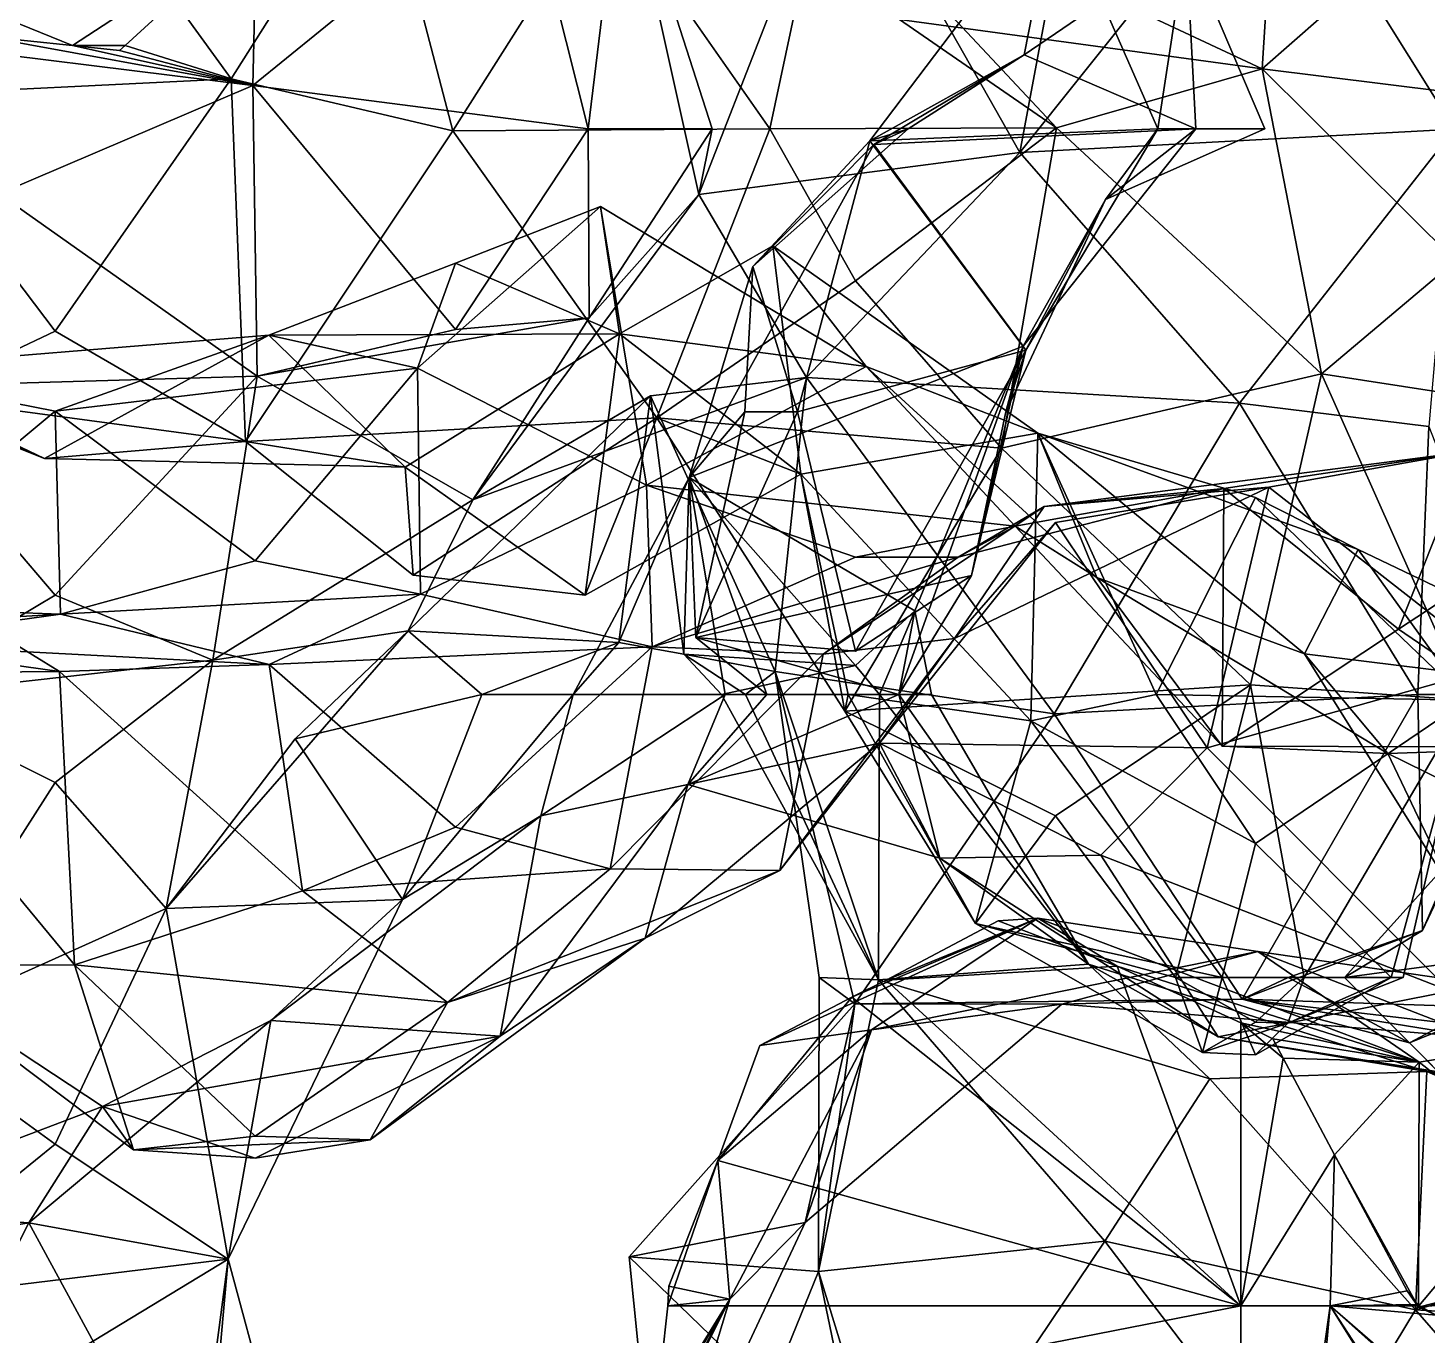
# Model space of a CAD drawing. Extents: x 290034 to 295698, y 4553723 to 4561693.
# Drawn here: x 291493.6 to 291581.7, y 4554109.2 to 4554191.5 of the extents above; entities that cross this region are included whole.
import ezdxf

# ---------------------------------------------------------------- set-up
doc = ezdxf.new("R2010")
doc.units = 0
doc.layers.add('Au_ppm_Pref_-_0_2', color=7, linetype='CONTINUOUS')

msp = doc.modelspace()

# ---------------------------------------------------------------- linework, layer by layer
at = {"layer": 'Au_ppm_Pref_-_0_2'}
for points in [[(291471.137, 4554205.106, 1759.222), (291484.122, 4554187.205, 1759.377), (291495.523, 4554203.34, 1758.917)], [(291544.732, 4554203.702, 1840.225), (291535.875, 4554181.016, 1843.865), (291531.035, 4554202.773, 1846.803)], [(291556.086, 4554183.656, 1839.877), (291535.875, 4554181.016, 1843.865), (291544.732, 4554203.702, 1840.225)], [(291558.33, 4554195.701, 1837.676), (291556.086, 4554183.656, 1839.877), (291544.732, 4554203.702, 1840.225)], [(291571.961, 4554203.535, 1840.538), (291583.466, 4554185.136, 1841.185), (291556.086, 4554183.656, 1839.877)], [(291571.961, 4554203.535, 1840.538), (291556.086, 4554183.656, 1839.877), (291558.33, 4554195.701, 1837.676)], [(291583.466, 4554185.136, 1841.185), (291571.961, 4554203.535, 1840.538), (291581.965, 4554203.336, 1847.265)], [(291506.422, 4554188.298, 1759.8), (291495.523, 4554203.34, 1758.917), (291484.122, 4554187.205, 1759.377)], [(291506.422, 4554188.298, 1759.8), (291515.696, 4554202.975, 1760.32), (291495.523, 4554203.34, 1758.917)], [(291506.422, 4554188.298, 1759.8), (291520.378, 4554185.019, 1761.36), (291515.696, 4554202.975, 1760.32)], [(291515.696, 4554202.975, 1760.32), (291520.378, 4554185.019, 1761.36), (291529.907, 4554200.089, 1764.883)], [(291528.891, 4554185.157, 1851.07), (291524.744, 4554201.674, 1854.685), (291531.035, 4554202.773, 1846.803)], [(291528.891, 4554185.157, 1851.07), (291531.035, 4554202.773, 1846.803), (291536.708, 4554185.157, 1847.13)], [(291531.035, 4554202.773, 1846.803), (291535.875, 4554181.016, 1843.865), (291536.708, 4554185.157, 1847.13)], [(291524.744, 4554201.674, 1854.685), (291507.788, 4554187.878, 1852.137), (291508.018, 4554197.97, 1856.885)], [(291524.744, 4554201.674, 1854.685), (291528.891, 4554185.157, 1851.07), (291507.788, 4554187.878, 1852.137)], [(291540.344, 4554185.157, 1764.773), (291543.687, 4554200.919, 1770.701), (291529.907, 4554200.089, 1764.883)], [(291540.344, 4554185.157, 1764.773), (291558.382, 4554185.208, 1769.609), (291543.687, 4554200.919, 1770.701)], [(291543.687, 4554200.919, 1770.701), (291558.382, 4554185.208, 1769.609), (291548.495, 4554192.031, 1776.846)], [(291540.344, 4554185.157, 1764.773), (291529.907, 4554200.089, 1764.883), (291520.378, 4554185.019, 1761.36)], [(291546.643, 4554184.395, 1812.178), (291558.33, 4554199.846, 1812.537), (291564.764, 4554185.157, 1814.4)], [(291546.643, 4554184.395, 1812.178), (291556.349, 4554189.813, 1818.051), (291558.33, 4554199.846, 1812.537)], [(291566.555, 4554196.788, 1817.433), (291558.33, 4554199.846, 1812.537), (291556.349, 4554189.813, 1818.051)], [(291558.33, 4554195.032, 1778.506), (291571.335, 4554188.937, 1774.407), (291572.035, 4554199.885, 1781.641)], [(291566.555, 4554196.788, 1817.433), (291564.764, 4554185.157, 1814.4), (291558.33, 4554199.846, 1812.537)], [(291571.335, 4554188.937, 1774.407), (291582.544, 4554198.784, 1776.791), (291572.035, 4554199.885, 1781.641)], [(291571.335, 4554188.937, 1774.407), (291594.638, 4554186.029, 1774.313), (291582.544, 4554198.784, 1776.791)], [(291508.018, 4554197.97, 1856.885), (291496.427, 4554190.392, 1855.234), (291483.746, 4554195.556, 1854.9)], [(291508.018, 4554197.97, 1856.885), (291499.749, 4554190.392, 1855.47), (291496.427, 4554190.392, 1855.234)], [(291508.018, 4554197.97, 1856.885), (291507.788, 4554187.878, 1852.137), (291499.749, 4554190.392, 1855.47)], [(291567.171, 4554185.157, 1821.601), (291566.555, 4554196.788, 1817.433), (291556.349, 4554189.813, 1818.051)], [(291571.509, 4554185.157, 1817.433), (291564.764, 4554185.157, 1814.4), (291566.555, 4554196.788, 1817.433)], [(291567.171, 4554185.157, 1821.601), (291571.509, 4554185.157, 1817.433), (291566.555, 4554196.788, 1817.433)], [(291483.746, 4554195.556, 1854.9), (291496.427, 4554190.392, 1855.234), (291490.723, 4554190.979, 1854.894)], [(291548.495, 4554192.031, 1776.846), (291571.335, 4554188.937, 1774.407), (291558.33, 4554195.032, 1778.506)], [(291558.382, 4554185.208, 1769.609), (291571.335, 4554188.937, 1774.407), (291548.495, 4554192.031, 1776.846)], [(291490.723, 4554190.979, 1854.894), (291507.788, 4554187.878, 1852.137), (291484.727, 4554190.744, 1852.146)], [(291507.788, 4554187.878, 1852.137), (291491.775, 4554181.064, 1848.581), (291484.727, 4554190.744, 1852.146)], [(291496.427, 4554190.392, 1855.234), (291507.788, 4554187.878, 1852.137), (291490.723, 4554190.979, 1854.894)], [(291499.749, 4554190.392, 1855.47), (291499.384, 4554190.093, 1855.424), (291496.427, 4554190.392, 1855.234)], [(291499.384, 4554190.093, 1855.424), (291507.788, 4554187.878, 1852.137), (291496.427, 4554190.392, 1855.234)], [(291499.749, 4554190.392, 1855.47), (291507.788, 4554187.878, 1852.137), (291499.384, 4554190.093, 1855.424)], [(291549.05, 4554185.157, 1817.433), (291556.349, 4554189.813, 1818.051), (291546.643, 4554184.395, 1812.178)], [(291567.171, 4554185.157, 1821.601), (291556.349, 4554189.813, 1818.051), (291546.893, 4554184.167, 1822.494)], [(291549.05, 4554185.157, 1817.433), (291546.893, 4554184.167, 1822.494), (291556.349, 4554189.813, 1818.051)], [(291575.077, 4554169.72, 1769.281), (291571.335, 4554188.937, 1774.407), (291558.382, 4554185.208, 1769.609)], [(291575.077, 4554169.72, 1769.281), (291583.529, 4554176.834, 1772.693), (291571.335, 4554188.937, 1774.407)], [(291583.529, 4554176.834, 1772.693), (291594.638, 4554186.029, 1774.313), (291571.335, 4554188.937, 1774.407)], [(291506.422, 4554188.298, 1759.8), (291484.122, 4554187.205, 1759.377), (291495.334, 4554172.414, 1759.732)], [(291508.049, 4554169.581, 1846.485), (291491.775, 4554181.064, 1848.581), (291507.788, 4554187.878, 1852.137)], [(291506.422, 4554188.298, 1759.8), (291495.334, 4554172.414, 1759.732), (291507.314, 4554165.465, 1762.876)], [(291507.314, 4554165.465, 1762.876), (291520.378, 4554185.019, 1761.36), (291506.422, 4554188.298, 1759.8)], [(291528.891, 4554185.157, 1851.07), (291520.533, 4554172.504, 1851.348), (291507.788, 4554187.878, 1852.137)], [(291508.049, 4554169.581, 1846.485), (291507.788, 4554187.878, 1852.137), (291520.533, 4554172.504, 1851.348)], [(291486.56, 4554168.247, 1764.643), (291495.334, 4554172.414, 1759.732), (291484.122, 4554187.205, 1759.377)], [(291507.314, 4554165.465, 1762.876), (291533.218, 4554166.945, 1763.884), (291520.378, 4554185.019, 1761.36)], [(291540.344, 4554185.157, 1764.773), (291520.378, 4554185.019, 1761.36), (291533.218, 4554166.945, 1763.884)], [(291528.891, 4554185.157, 1851.07), (291528.958, 4554173.242, 1847.13), (291520.533, 4554172.504, 1851.348)], [(291528.891, 4554185.157, 1851.07), (291536.708, 4554185.157, 1847.13), (291528.958, 4554173.242, 1847.13)], [(291536.708, 4554185.157, 1847.13), (291535.875, 4554181.016, 1843.865), (291528.958, 4554173.242, 1847.13)], [(291533.218, 4554166.945, 1763.884), (291545.731, 4554175.572, 1767.175), (291540.344, 4554185.157, 1764.773)], [(291539.264, 4554176.485, 1817.433), (291546.893, 4554184.167, 1822.494), (291549.05, 4554185.157, 1817.433)], [(291539.264, 4554176.485, 1817.433), (291549.05, 4554185.157, 1817.433), (291546.643, 4554184.395, 1812.178)], [(291545.731, 4554175.572, 1767.175), (291558.382, 4554185.208, 1769.609), (291540.344, 4554185.157, 1764.773)], [(291545.731, 4554175.572, 1767.175), (291554.928, 4554165.042, 1764.827), (291558.382, 4554185.208, 1769.609)], [(291546.643, 4554184.395, 1812.178), (291564.764, 4554185.157, 1814.4), (291556.454, 4554171.207, 1813.668)], [(291556.29, 4554171.475, 1821.032), (291567.171, 4554185.157, 1821.601), (291546.893, 4554184.167, 1822.494)], [(291554.928, 4554165.042, 1764.827), (291575.077, 4554169.72, 1769.281), (291558.382, 4554185.208, 1769.609)], [(291556.086, 4554183.656, 1839.877), (291583.466, 4554185.136, 1841.185), (291569.917, 4554167.874, 1839.716)], [(291556.29, 4554171.475, 1821.032), (291561.479, 4554180.704, 1817.433), (291567.171, 4554185.157, 1821.601)], [(291556.454, 4554171.207, 1813.668), (291564.764, 4554185.157, 1814.4), (291561.479, 4554180.704, 1817.433)], [(291567.171, 4554185.157, 1821.601), (291561.479, 4554180.704, 1817.433), (291571.509, 4554185.157, 1817.433)], [(291571.509, 4554185.157, 1817.433), (291561.479, 4554180.704, 1817.433), (291564.764, 4554185.157, 1814.4)], [(291569.917, 4554167.874, 1839.716), (291583.466, 4554185.136, 1841.185), (291581.844, 4554166.413, 1834.702)], [(291539.264, 4554176.485, 1817.433), (291535.25, 4554163.203, 1823.753), (291546.893, 4554184.167, 1822.494)], [(291556.29, 4554171.475, 1821.032), (291546.893, 4554184.167, 1822.494), (291535.25, 4554163.203, 1823.753)], [(291539.264, 4554176.485, 1817.433), (291546.643, 4554184.395, 1812.178), (291542.085, 4554167.339, 1815.715)], [(291546.643, 4554184.395, 1812.178), (291556.454, 4554171.207, 1813.668), (291542.085, 4554167.339, 1815.715)], [(291542.653, 4554169.485, 1840.672), (291535.875, 4554181.016, 1843.865), (291556.086, 4554183.656, 1839.877)], [(291569.917, 4554167.874, 1839.716), (291542.653, 4554169.485, 1840.672), (291556.086, 4554183.656, 1839.877)], [(291484.137, 4554168.892, 1845.951), (291491.775, 4554181.064, 1848.581), (291508.049, 4554169.581, 1846.485)], [(291542.653, 4554169.485, 1840.672), (291521.636, 4554161.794, 1842.304), (291535.875, 4554181.016, 1843.865)], [(291521.636, 4554161.794, 1842.304), (291528.958, 4554173.242, 1847.13), (291535.875, 4554181.016, 1843.865)], [(291555.207, 4554167.339, 1817.433), (291561.479, 4554180.704, 1817.433), (291556.29, 4554171.475, 1821.032)], [(291555.207, 4554167.339, 1817.433), (291556.454, 4554171.207, 1813.668), (291561.479, 4554180.704, 1817.433)], [(291518.146, 4554170.089, 1782.621), (291529.668, 4554180.259, 1781.797), (291520.533, 4554176.682, 1778.683)], [(291529.668, 4554180.259, 1781.797), (291518.146, 4554170.089, 1782.621), (291532.581, 4554162.707, 1787.635)], [(291520.533, 4554176.682, 1778.683), (291529.668, 4554180.259, 1781.797), (291530.88, 4554172.233, 1775.379)], [(291529.668, 4554180.259, 1781.797), (291532.581, 4554162.707, 1787.635), (291546.399, 4554170.19, 1781.956)], [(291529.668, 4554180.259, 1781.797), (291546.399, 4554170.19, 1781.956), (291530.88, 4554172.233, 1775.379)], [(291530.88, 4554172.233, 1775.379), (291540.517, 4554177.784, 1775.858), (291542.282, 4554163.413, 1771.046)], [(291546.399, 4554170.19, 1781.956), (291540.517, 4554177.784, 1775.858), (291530.88, 4554172.233, 1775.379)], [(291546.399, 4554170.19, 1781.956), (291557.213, 4554165.975, 1776.32), (291540.517, 4554177.784, 1775.858)], [(291557.213, 4554165.975, 1776.32), (291542.282, 4554163.413, 1771.046), (291540.517, 4554177.784, 1775.858)], [(291508.794, 4554172.149, 1775.81), (291520.533, 4554176.682, 1778.683), (291530.88, 4554172.233, 1775.379)], [(291508.794, 4554172.149, 1775.81), (291518.146, 4554170.089, 1782.621), (291520.533, 4554176.682, 1778.683)], [(291538.768, 4554167.339, 1817.433), (291535.25, 4554163.203, 1823.753), (291539.264, 4554176.485, 1817.433)], [(291539.264, 4554176.485, 1817.433), (291542.085, 4554167.339, 1815.715), (291538.768, 4554167.339, 1817.433)], [(291583.529, 4554176.834, 1772.693), (291575.077, 4554169.72, 1769.281), (291590.571, 4554167.339, 1772.538)], [(291545.731, 4554175.572, 1767.175), (291533.218, 4554166.945, 1763.884), (291554.928, 4554165.042, 1764.827)], [(291472.166, 4554173.338, 1770.961), (291482.084, 4554169.981, 1775.916), (291494.661, 4554164.388, 1770.437)], [(291472.166, 4554173.338, 1770.961), (291494.661, 4554164.388, 1770.437), (291486.56, 4554168.247, 1764.643)], [(291528.958, 4554173.242, 1847.13), (291521.636, 4554161.794, 1842.304), (291508.049, 4554169.581, 1846.485)], [(291528.958, 4554173.242, 1847.13), (291508.049, 4554169.581, 1846.485), (291520.533, 4554172.504, 1851.348)], [(291508.794, 4554172.149, 1775.81), (291494.661, 4554164.388, 1770.437), (291482.084, 4554169.981, 1775.916)], [(291482.084, 4554169.981, 1775.916), (291495.33, 4554167.372, 1781.802), (291508.794, 4554172.149, 1775.81)], [(291486.56, 4554168.247, 1764.643), (291507.314, 4554165.465, 1762.876), (291495.334, 4554172.414, 1759.732)], [(291494.661, 4554164.388, 1770.437), (291508.794, 4554172.149, 1775.81), (291517.382, 4554163.839, 1771.132)], [(291495.33, 4554167.372, 1781.802), (291518.146, 4554170.089, 1782.621), (291508.794, 4554172.149, 1775.81)], [(291517.382, 4554163.839, 1771.132), (291508.794, 4554172.149, 1775.81), (291530.88, 4554172.233, 1775.379)], [(291528.703, 4554155.784, 1769.919), (291517.382, 4554163.839, 1771.132), (291530.88, 4554172.233, 1775.379)], [(291528.703, 4554155.784, 1769.919), (291530.88, 4554172.233, 1775.379), (291542.282, 4554163.413, 1771.046)], [(291556.29, 4554171.475, 1821.032), (291535.25, 4554163.203, 1823.753), (291549.464, 4554154.801, 1823.373)], [(291556.454, 4554171.207, 1813.668), (291545.731, 4554152.259, 1812.407), (291542.085, 4554167.339, 1815.715)], [(291553.033, 4554157.012, 1817.433), (291545.731, 4554152.259, 1812.407), (291556.454, 4554171.207, 1813.668)], [(291556.29, 4554171.475, 1821.032), (291549.464, 4554154.801, 1823.373), (291548.472, 4554149.521, 1822.081)], [(291556.29, 4554171.475, 1821.032), (291548.472, 4554149.521, 1822.081), (291553.033, 4554157.012, 1817.433)], [(291555.207, 4554167.339, 1817.433), (291556.29, 4554171.475, 1821.032), (291553.033, 4554157.012, 1817.433)], [(291553.033, 4554157.012, 1817.433), (291556.454, 4554171.207, 1813.668), (291555.207, 4554167.339, 1817.433)], [(291480.643, 4554155.136, 1782.683), (291495.33, 4554167.372, 1781.802), (291482.084, 4554169.981, 1775.916)], [(291495.33, 4554167.372, 1781.802), (291507.933, 4554157.936, 1784.602), (291518.146, 4554170.089, 1782.621)], [(291518.341, 4554155.852, 1788.814), (291518.146, 4554170.089, 1782.621), (291507.933, 4554157.936, 1784.602)], [(291518.146, 4554170.089, 1782.621), (291518.341, 4554155.852, 1788.814), (291532.581, 4554162.707, 1787.635)], [(291532.581, 4554162.707, 1787.635), (291555.781, 4554160.131, 1788.938), (291546.399, 4554170.19, 1781.956)], [(291560.939, 4554156.905, 1783.029), (291546.399, 4554170.19, 1781.956), (291555.781, 4554160.131, 1788.938)], [(291560.939, 4554156.905, 1783.029), (291557.213, 4554165.975, 1776.32), (291546.399, 4554170.19, 1781.956)], [(291484.137, 4554168.892, 1845.951), (291508.049, 4554169.581, 1846.485), (291495.334, 4554155.79, 1845.04)], [(291505.266, 4554151.69, 1839.906), (291495.334, 4554155.79, 1845.04), (291508.049, 4554169.581, 1846.485)], [(291508.049, 4554169.581, 1846.485), (291521.636, 4554161.794, 1842.304), (291505.266, 4554151.69, 1839.906)], [(291521.636, 4554161.794, 1842.304), (291542.653, 4554169.485, 1840.672), (291532.828, 4554168.333, 1835.362)], [(291542.653, 4554169.485, 1840.672), (291540.666, 4554150.975, 1836.036), (291532.828, 4554168.333, 1835.362)], [(291558.247, 4554148.317, 1841.463), (291540.666, 4554150.975, 1836.036), (291542.653, 4554169.485, 1840.672)], [(291569.917, 4554167.874, 1839.716), (291558.247, 4554148.317, 1841.463), (291542.653, 4554169.485, 1840.672)], [(291575.077, 4554169.72, 1769.281), (291554.928, 4554165.042, 1764.827), (291570.613, 4554150.137, 1763.887)], [(291584.237, 4554149.169, 1770.073), (291575.077, 4554169.72, 1769.281), (291570.613, 4554150.137, 1763.887)], [(291584.237, 4554149.169, 1770.073), (291590.571, 4554167.339, 1772.538), (291575.077, 4554169.72, 1769.281)], [(291484.137, 4554168.892, 1845.951), (291495.334, 4554155.79, 1845.04), (291484.53, 4554149.359, 1842.132)], [(291486.56, 4554168.247, 1764.643), (291494.661, 4554164.388, 1770.437), (291507.314, 4554165.465, 1762.876)], [(291521.636, 4554161.794, 1842.304), (291532.828, 4554168.333, 1835.362), (291517.557, 4554153.527, 1835.447)], [(291532.828, 4554168.333, 1835.362), (291530.819, 4554152.792, 1829.312), (291517.557, 4554153.527, 1835.447)], [(291532.828, 4554168.333, 1835.362), (291534.924, 4554152.056, 1829.312), (291530.819, 4554152.792, 1829.312)], [(291540.666, 4554150.975, 1836.036), (291534.924, 4554152.056, 1829.312), (291532.828, 4554168.333, 1835.362)], [(291495.664, 4554154.582, 1788.151), (291495.33, 4554167.372, 1781.802), (291480.643, 4554155.136, 1782.683)], [(291495.664, 4554154.582, 1788.151), (291507.933, 4554157.936, 1784.602), (291495.33, 4554167.372, 1781.802)], [(291535.676, 4554153.12, 1817.433), (291535.25, 4554163.203, 1823.753), (291538.768, 4554167.339, 1817.433)], [(291538.768, 4554167.339, 1817.433), (291542.085, 4554167.339, 1815.715), (291535.676, 4554153.12, 1817.433)], [(291535.676, 4554153.12, 1817.433), (291542.085, 4554167.339, 1815.715), (291545.731, 4554152.259, 1812.407)], [(291569.917, 4554167.874, 1839.716), (291581.144, 4554149.521, 1840.067), (291558.247, 4554148.317, 1841.463)], [(291581.844, 4554166.413, 1834.702), (291581.144, 4554149.521, 1840.067), (291569.917, 4554167.874, 1839.716)], [(291507.314, 4554165.465, 1762.876), (291517.88, 4554157.036, 1765.234), (291533.218, 4554166.945, 1763.884)], [(291517.88, 4554157.036, 1765.234), (291528.703, 4554155.784, 1769.919), (291533.218, 4554166.945, 1763.884)], [(291533.218, 4554166.945, 1763.884), (291528.703, 4554155.784, 1769.919), (291542.282, 4554163.413, 1771.046)], [(291533.218, 4554166.945, 1763.884), (291542.282, 4554163.413, 1771.046), (291545.064, 4554148.472, 1764.069)], [(291554.928, 4554165.042, 1764.827), (291533.218, 4554166.945, 1763.884), (291545.064, 4554148.472, 1764.069)], [(291557.213, 4554165.975, 1776.32), (291556.769, 4554147.877, 1771.203), (291542.282, 4554163.413, 1771.046)], [(291564.666, 4554149.521, 1772.906), (291556.769, 4554147.877, 1771.203), (291557.213, 4554165.975, 1776.32)], [(291560.939, 4554156.905, 1783.029), (291574.008, 4554152.086, 1778.164), (291557.213, 4554165.975, 1776.32)], [(291574.008, 4554152.086, 1778.164), (291577.394, 4554158.664, 1775.858), (291557.213, 4554165.975, 1776.32)], [(291557.213, 4554165.975, 1776.32), (291570.929, 4554161.938, 1771.719), (291564.666, 4554149.521, 1772.906)], [(291577.394, 4554158.664, 1775.858), (291570.929, 4554161.938, 1771.719), (291557.213, 4554165.975, 1776.32)], [(291581.844, 4554166.413, 1834.702), (291588.459, 4554149.521, 1835.251), (291581.144, 4554149.521, 1840.067)], [(291494.661, 4554164.388, 1770.437), (291517.382, 4554163.839, 1771.132), (291507.314, 4554165.465, 1762.876)], [(291517.88, 4554157.036, 1765.234), (291507.314, 4554165.465, 1762.876), (291517.382, 4554163.839, 1771.132)], [(291545.064, 4554148.472, 1764.069), (291570.613, 4554150.137, 1763.887), (291554.928, 4554165.042, 1764.827)], [(291571.769, 4554162.59, 1805.192), (291584.375, 4554164.825, 1799.533), (291557.613, 4554161.359, 1799.518)], [(291584.375, 4554164.825, 1799.533), (291568.928, 4554162.496, 1794.347), (291557.613, 4554161.359, 1799.518)], [(291579.927, 4554153.634, 1792.291), (291568.928, 4554162.496, 1794.347), (291584.375, 4554164.825, 1799.533)], [(291571.769, 4554162.59, 1805.192), (291586.193, 4554151.301, 1806.233), (291584.375, 4554164.825, 1799.533)], [(291579.927, 4554153.634, 1792.291), (291584.375, 4554164.825, 1799.533), (291596.148, 4554164.266, 1794.39)], [(291517.88, 4554157.036, 1765.234), (291517.382, 4554163.839, 1771.132), (291528.703, 4554155.784, 1769.919)], [(291596.148, 4554164.266, 1794.39), (291590.806, 4554146.204, 1789.139), (291579.927, 4554153.634, 1792.291)], [(291530.819, 4554152.792, 1829.312), (291535.25, 4554163.203, 1823.753), (291527.944, 4554149.521, 1826.867)], [(291527.944, 4554149.521, 1826.867), (291535.25, 4554163.203, 1823.753), (291537.524, 4554149.521, 1823.373)], [(291534.924, 4554152.056, 1829.312), (291535.25, 4554163.203, 1823.753), (291530.819, 4554152.792, 1829.312)], [(291534.924, 4554152.056, 1829.312), (291545.731, 4554151.351, 1823.983), (291535.25, 4554163.203, 1823.753)], [(291535.676, 4554153.12, 1817.433), (291540.143, 4554149.521, 1820.739), (291535.25, 4554163.203, 1823.753)], [(291545.731, 4554151.351, 1823.983), (291549.464, 4554154.801, 1823.373), (291535.25, 4554163.203, 1823.753)], [(291535.25, 4554163.203, 1823.753), (291540.143, 4554149.521, 1820.739), (291537.524, 4554149.521, 1823.373)], [(291556.769, 4554147.877, 1771.203), (291545.272, 4554149.521, 1769.919), (291542.282, 4554163.413, 1771.046)], [(291545.272, 4554149.521, 1769.919), (291545.064, 4554148.472, 1764.069), (291542.282, 4554163.413, 1771.046)], [(291532.921, 4554152.536, 1794.281), (291532.581, 4554162.707, 1787.635), (291518.341, 4554155.852, 1788.814)], [(291532.921, 4554152.536, 1794.281), (291545.731, 4554158.181, 1790.623), (291532.581, 4554162.707, 1787.635)], [(291545.731, 4554158.181, 1790.623), (291555.781, 4554160.131, 1788.938), (291532.581, 4554162.707, 1787.635)], [(291551.971, 4554153.06, 1805.555), (291558.33, 4554160.362, 1809.168), (291571.769, 4554162.59, 1805.192)], [(291571.769, 4554162.59, 1805.192), (291557.613, 4554161.359, 1799.518), (291551.971, 4554153.06, 1805.555)], [(291557.613, 4554161.359, 1799.518), (291568.928, 4554162.496, 1794.347), (291552.207, 4554158.181, 1793.676)], [(291552.207, 4554158.181, 1793.676), (291568.928, 4554162.496, 1794.347), (291555.781, 4554160.131, 1788.938)], [(291568.928, 4554162.496, 1794.347), (291568.828, 4554146.269, 1787.479), (291555.781, 4554160.131, 1788.938)], [(291571.769, 4554162.59, 1805.192), (291558.33, 4554160.362, 1809.168), (291567.888, 4554146.174, 1808.945)], [(291567.888, 4554146.174, 1808.945), (291586.193, 4554151.301, 1806.233), (291571.769, 4554162.59, 1805.192)], [(291579.927, 4554153.634, 1792.291), (291568.828, 4554146.269, 1787.479), (291568.928, 4554162.496, 1794.347)], [(291478.587, 4554161.474, 1799.615), (291481.365, 4554150.854, 1805.584), (291495.601, 4554150.979, 1799.632)], [(291478.587, 4554161.474, 1799.615), (291495.601, 4554150.979, 1799.632), (291482.71, 4554152.772, 1794.175)], [(291505.266, 4554151.69, 1839.906), (291521.636, 4554161.794, 1842.304), (291517.557, 4554153.527, 1835.447)], [(291551.971, 4554153.06, 1805.555), (291557.613, 4554161.359, 1799.518), (291543.694, 4554152.071, 1799.643)], [(291543.694, 4554152.071, 1799.643), (291557.613, 4554161.359, 1799.518), (291552.207, 4554158.181, 1793.676)], [(291570.929, 4554161.938, 1771.719), (291584.237, 4554149.169, 1770.073), (291564.666, 4554149.521, 1772.906)], [(291577.394, 4554158.664, 1775.858), (291584.237, 4554149.169, 1770.073), (291570.929, 4554161.938, 1771.719)], [(291551.971, 4554153.06, 1805.555), (291547.24, 4554146.469, 1811.306), (291558.33, 4554160.362, 1809.168)], [(291567.888, 4554146.174, 1808.945), (291558.33, 4554160.362, 1809.168), (291547.24, 4554146.469, 1811.306)], [(291545.731, 4554158.181, 1790.623), (291552.207, 4554158.181, 1793.676), (291555.781, 4554160.131, 1788.938)], [(291560.939, 4554156.905, 1783.029), (291555.781, 4554160.131, 1788.938), (291568.828, 4554146.269, 1787.479)], [(291574.008, 4554152.086, 1778.164), (291597.098, 4554149.223, 1775.975), (291577.394, 4554158.664, 1775.858)], [(291597.098, 4554149.223, 1775.975), (291584.237, 4554149.169, 1770.073), (291577.394, 4554158.664, 1775.858)], [(291495.664, 4554154.582, 1788.151), (291518.341, 4554155.852, 1788.814), (291507.933, 4554157.936, 1784.602)], [(291543.694, 4554152.071, 1799.643), (291552.207, 4554158.181, 1793.676), (291532.921, 4554152.536, 1794.281)], [(291532.921, 4554152.536, 1794.281), (291552.207, 4554158.181, 1793.676), (291545.731, 4554158.181, 1790.623)], [(291535.676, 4554153.12, 1817.433), (291553.033, 4554157.012, 1817.433), (291548.472, 4554149.521, 1822.081)], [(291535.676, 4554153.12, 1817.433), (291545.731, 4554152.259, 1812.407), (291553.033, 4554157.012, 1817.433)], [(291560.939, 4554156.905, 1783.029), (291568.828, 4554146.269, 1787.479), (291579.262, 4554145.816, 1782.503)], [(291560.939, 4554156.905, 1783.029), (291579.262, 4554145.816, 1782.503), (291574.008, 4554152.086, 1778.164)], [(291495.664, 4554154.582, 1788.151), (291508.803, 4554151.409, 1793.942), (291518.341, 4554155.852, 1788.814)], [(291532.921, 4554152.536, 1794.281), (291518.341, 4554155.852, 1788.814), (291508.803, 4554151.409, 1793.942)], [(291469.937, 4554153.083, 1787.639), (291495.664, 4554154.582, 1788.151), (291480.643, 4554155.136, 1782.683)], [(291505.266, 4554151.69, 1839.906), (291484.53, 4554149.359, 1842.132), (291495.334, 4554155.79, 1845.04)], [(291482.71, 4554152.772, 1794.175), (291495.664, 4554154.582, 1788.151), (291469.937, 4554153.083, 1787.639)], [(291482.71, 4554152.772, 1794.175), (291508.803, 4554151.409, 1793.942), (291495.664, 4554154.582, 1788.151)], [(291547.243, 4554149.521, 1824.086), (291549.464, 4554154.801, 1823.373), (291545.731, 4554151.351, 1823.983)], [(291547.243, 4554149.521, 1824.086), (291550.51, 4554149.521, 1823.373), (291549.464, 4554154.801, 1823.373)], [(291550.51, 4554149.521, 1823.373), (291548.472, 4554149.521, 1822.081), (291549.464, 4554154.801, 1823.373)], [(291517.557, 4554153.527, 1835.447), (291502.324, 4554136.05, 1834.056), (291505.266, 4554151.69, 1839.906)], [(291517.557, 4554153.527, 1835.447), (291510.443, 4554146.733, 1831.424), (291502.324, 4554136.05, 1834.056)], [(291517.557, 4554153.527, 1835.447), (291522.203, 4554149.521, 1829.312), (291510.443, 4554146.733, 1831.424)], [(291517.557, 4554153.527, 1835.447), (291530.819, 4554152.792, 1829.312), (291522.203, 4554149.521, 1829.312)], [(291579.927, 4554153.634, 1792.291), (291590.806, 4554146.204, 1789.139), (291568.828, 4554146.269, 1787.479)], [(291495.601, 4554150.979, 1799.632), (291508.803, 4554151.409, 1793.942), (291482.71, 4554152.772, 1794.175)], [(291532.921, 4554152.536, 1794.281), (291508.803, 4554151.409, 1793.942), (291520.533, 4554141.17, 1796.832)], [(291530.273, 4554138.547, 1800.549), (291532.921, 4554152.536, 1794.281), (291520.533, 4554141.17, 1796.832)], [(291530.819, 4554152.792, 1829.312), (291527.944, 4554149.521, 1826.867), (291522.203, 4554149.521, 1829.312)], [(291543.694, 4554152.071, 1799.643), (291532.921, 4554152.536, 1794.281), (291530.273, 4554138.547, 1800.549)], [(291535.676, 4554153.12, 1817.433), (291548.472, 4554149.521, 1822.081), (291540.143, 4554149.521, 1820.739)], [(291551.971, 4554153.06, 1805.555), (291540.964, 4554138.445, 1805.555), (291547.24, 4554146.469, 1811.306)], [(291551.971, 4554153.06, 1805.555), (291543.694, 4554152.071, 1799.643), (291540.964, 4554138.445, 1805.555)], [(291495.334, 4554143.992, 1837.094), (291484.53, 4554149.359, 1842.132), (291505.266, 4554151.69, 1839.906)], [(291505.266, 4554151.69, 1839.906), (291502.324, 4554136.05, 1834.056), (291495.334, 4554143.992, 1837.094)], [(291540.964, 4554138.445, 1805.555), (291543.694, 4554152.071, 1799.643), (291530.273, 4554138.547, 1800.549)], [(291540.666, 4554150.975, 1836.036), (291538.805, 4554149.521, 1831.986), (291534.924, 4554152.056, 1829.312)], [(291538.805, 4554149.521, 1831.986), (291537.291, 4554149.521, 1829.312), (291534.924, 4554152.056, 1829.312)], [(291537.291, 4554149.521, 1829.312), (291545.731, 4554151.351, 1823.983), (291534.924, 4554152.056, 1829.312)], [(291583.529, 4554136.874, 1777.582), (291574.008, 4554152.086, 1778.164), (291579.262, 4554145.816, 1782.503)], [(291583.529, 4554136.874, 1777.582), (291597.098, 4554149.223, 1775.975), (291574.008, 4554152.086, 1778.164)], [(291481.365, 4554150.854, 1805.584), (291496.549, 4554132.507, 1806.053), (291495.601, 4554150.979, 1799.632)], [(291484.842, 4554132.458, 1812.538), (291496.549, 4554132.507, 1806.053), (291481.365, 4554150.854, 1805.584)], [(291495.601, 4554150.979, 1799.632), (291510.91, 4554137.168, 1800.034), (291508.803, 4554151.409, 1793.942)], [(291495.601, 4554150.979, 1799.632), (291496.549, 4554132.507, 1806.053), (291510.91, 4554137.168, 1800.034)], [(291510.91, 4554137.168, 1800.034), (291520.533, 4554141.17, 1796.832), (291508.803, 4554151.409, 1793.942)], [(291537.291, 4554149.521, 1829.312), (291547.243, 4554149.521, 1824.086), (291545.731, 4554151.351, 1823.983)], [(291540.666, 4554150.975, 1836.036), (291547.191, 4554131.552, 1830.003), (291538.805, 4554149.521, 1831.986)], [(291545.689, 4554130.036, 1840.971), (291540.666, 4554150.975, 1836.036), (291558.247, 4554148.317, 1841.463)], [(291545.689, 4554130.036, 1840.971), (291543.441, 4554131.703, 1835.251), (291540.666, 4554150.975, 1836.036)], [(291540.666, 4554150.975, 1836.036), (291543.441, 4554131.703, 1835.251), (291547.191, 4554131.552, 1830.003)], [(291586.193, 4554151.301, 1806.233), (291567.888, 4554146.174, 1808.945), (291583.181, 4554130.851, 1810.96)], [(291558.33, 4554141.875, 1767.37), (291570.613, 4554150.137, 1763.887), (291545.064, 4554148.472, 1764.069)], [(291565.877, 4554131.703, 1767.537), (291570.613, 4554150.137, 1763.887), (291558.33, 4554141.875, 1767.37)], [(291573.986, 4554131.703, 1768.478), (291570.613, 4554150.137, 1763.887), (291565.877, 4554131.703, 1767.537)], [(291570.613, 4554150.137, 1763.887), (291573.986, 4554131.703, 1768.478), (291584.237, 4554149.169, 1770.073)], [(291484.53, 4554149.359, 1842.132), (291495.334, 4554143.992, 1837.094), (291485.372, 4554128.433, 1835.738)], [(291510.443, 4554146.733, 1831.424), (291522.203, 4554149.521, 1829.312), (291517.196, 4554136.621, 1828.514)], [(291522.203, 4554149.521, 1829.312), (291527.944, 4554149.521, 1826.867), (291517.196, 4554136.621, 1828.514)], [(291527.944, 4554149.521, 1826.867), (291525.926, 4554141.894, 1823.373), (291517.196, 4554136.621, 1828.514)], [(291527.944, 4554149.521, 1826.867), (291537.524, 4554149.521, 1823.373), (291525.926, 4554141.894, 1823.373)], [(291537.524, 4554149.521, 1823.373), (291535.172, 4554143.856, 1818.36), (291525.926, 4554141.894, 1823.373)], [(291537.524, 4554149.521, 1823.373), (291540.143, 4554149.521, 1820.739), (291535.172, 4554143.856, 1818.36)], [(291548.472, 4554149.521, 1822.081), (291551.041, 4554139.212, 1817.433), (291535.172, 4554143.856, 1818.36)], [(291548.472, 4554149.521, 1822.081), (291535.172, 4554143.856, 1818.36), (291540.143, 4554149.521, 1820.739)], [(291537.291, 4554149.521, 1829.312), (291538.805, 4554149.521, 1831.986), (291547.191, 4554131.552, 1830.003)], [(291547.191, 4554131.552, 1830.003), (291547.243, 4554149.521, 1824.086), (291537.291, 4554149.521, 1829.312)], [(291545.272, 4554149.521, 1769.919), (291553.3, 4554135.107, 1769.919), (291545.064, 4554148.472, 1764.069)], [(291556.769, 4554147.877, 1771.203), (291553.3, 4554135.107, 1769.919), (291545.272, 4554149.521, 1769.919)], [(291547.191, 4554131.552, 1830.003), (291560.404, 4554132.547, 1823.337), (291547.243, 4554149.521, 1824.086)], [(291550.51, 4554149.521, 1823.373), (291547.243, 4554149.521, 1824.086), (291560.404, 4554132.547, 1823.337)], [(291560.404, 4554132.547, 1823.337), (291551.041, 4554139.212, 1817.433), (291548.472, 4554149.521, 1822.081)], [(291560.404, 4554132.547, 1823.337), (291548.472, 4554149.521, 1822.081), (291550.51, 4554149.521, 1823.373)], [(291570.929, 4554140.148, 1772.734), (291556.769, 4554147.877, 1771.203), (291564.666, 4554149.521, 1772.906)], [(291570.091, 4554130.332, 1840.898), (291558.247, 4554148.317, 1841.463), (291581.144, 4554149.521, 1840.067)], [(291584.237, 4554149.169, 1770.073), (291570.929, 4554140.148, 1772.734), (291564.666, 4554149.521, 1772.906)], [(291581.438, 4554134.659, 1835.251), (291570.091, 4554130.332, 1840.898), (291581.144, 4554149.521, 1840.067)], [(291579.473, 4554131.703, 1773.946), (291570.929, 4554140.148, 1772.734), (291584.237, 4554149.169, 1770.073)], [(291573.986, 4554131.703, 1768.478), (291580.22, 4554131.703, 1769.919), (291584.237, 4554149.169, 1770.073)], [(291579.473, 4554131.703, 1773.946), (291584.237, 4554149.169, 1770.073), (291580.22, 4554131.703, 1769.919)], [(291581.438, 4554134.659, 1835.251), (291581.144, 4554149.521, 1840.067), (291588.459, 4554149.521, 1835.251)], [(291583.529, 4554139.443, 1832.672), (291581.438, 4554134.659, 1835.251), (291588.459, 4554149.521, 1835.251)], [(291553.3, 4554135.107, 1769.919), (291558.33, 4554141.875, 1767.37), (291545.064, 4554148.472, 1764.069)], [(291545.689, 4554130.036, 1840.971), (291558.247, 4554148.317, 1841.463), (291570.091, 4554130.332, 1840.898)], [(291556.769, 4554147.877, 1771.203), (291568.816, 4554131.703, 1770.915), (291553.3, 4554135.107, 1769.919)], [(291570.929, 4554140.148, 1772.734), (291568.816, 4554131.703, 1770.915), (291556.769, 4554147.877, 1771.203)], [(291502.324, 4554136.05, 1834.056), (291510.443, 4554146.733, 1831.424), (291517.196, 4554136.621, 1828.514)], [(291532.488, 4554134.171, 1811.649), (291535.172, 4554143.856, 1818.36), (291547.24, 4554146.469, 1811.306)], [(291532.488, 4554134.171, 1811.649), (291547.24, 4554146.469, 1811.306), (291540.964, 4554138.445, 1805.555)], [(291535.172, 4554143.856, 1818.36), (291551.041, 4554139.212, 1817.433), (291547.24, 4554146.469, 1811.306)], [(291567.888, 4554146.174, 1808.945), (291547.24, 4554146.469, 1811.306), (291561.182, 4554139.409, 1812.718)], [(291561.182, 4554139.409, 1812.718), (291547.24, 4554146.469, 1811.306), (291551.041, 4554139.212, 1817.433)], [(291561.182, 4554139.409, 1812.718), (291583.181, 4554130.851, 1810.96), (291567.888, 4554146.174, 1808.945)], [(291590.806, 4554146.204, 1789.139), (291579.262, 4554145.816, 1782.503), (291568.828, 4554146.269, 1787.479)], [(291579.262, 4554145.816, 1782.503), (291590.806, 4554146.204, 1789.139), (291593.573, 4554138.784, 1782.953)], [(291583.529, 4554136.874, 1777.582), (291579.262, 4554145.816, 1782.503), (291593.573, 4554138.784, 1782.953)], [(291495.334, 4554143.992, 1837.094), (291502.324, 4554136.05, 1834.056), (291485.372, 4554128.433, 1835.738)], [(291535.172, 4554143.856, 1818.36), (291523.345, 4554128.008, 1817.97), (291525.926, 4554141.894, 1823.373)], [(291523.345, 4554128.008, 1817.97), (291535.172, 4554143.856, 1818.36), (291532.488, 4554134.171, 1811.649)], [(291525.926, 4554141.894, 1823.373), (291508.917, 4554128.989, 1824.018), (291517.196, 4554136.621, 1828.514)], [(291525.926, 4554141.894, 1823.373), (291523.345, 4554128.008, 1817.97), (291508.917, 4554128.989, 1824.018)], [(291553.3, 4554135.107, 1769.919), (291565.877, 4554131.703, 1767.537), (291558.33, 4554141.875, 1767.37)], [(291510.91, 4554137.168, 1800.034), (291530.273, 4554138.547, 1800.549), (291520.533, 4554141.17, 1796.832)], [(291579.473, 4554131.703, 1773.946), (291568.816, 4554131.703, 1770.915), (291570.929, 4554140.148, 1772.734)], [(291551.041, 4554139.212, 1817.433), (291568.574, 4554127.964, 1816.988), (291561.182, 4554139.409, 1812.718)], [(291560.404, 4554132.547, 1823.337), (291568.574, 4554127.964, 1816.988), (291551.041, 4554139.212, 1817.433)], [(291568.574, 4554127.964, 1816.988), (291583.181, 4554130.851, 1810.96), (291561.182, 4554139.409, 1812.718)], [(291581.438, 4554134.659, 1835.251), (291583.529, 4554139.443, 1832.672), (291576.532, 4554131.703, 1831.953)], [(291583.529, 4554139.443, 1832.672), (291593.427, 4554133.97, 1831.341), (291576.532, 4554131.703, 1831.953)], [(291510.91, 4554137.168, 1800.034), (291520.047, 4554130.124, 1805.138), (291530.273, 4554138.547, 1800.549)], [(291540.964, 4554138.445, 1805.555), (291530.273, 4554138.547, 1800.549), (291520.047, 4554130.124, 1805.138)], [(291532.488, 4554134.171, 1811.649), (291540.964, 4554138.445, 1805.555), (291520.047, 4554130.124, 1805.138)], [(291496.549, 4554132.507, 1806.053), (291520.047, 4554130.124, 1805.138), (291510.91, 4554137.168, 1800.034)], [(291502.324, 4554136.05, 1834.056), (291517.196, 4554136.621, 1828.514), (291506.233, 4554113.961, 1829.312)], [(291517.196, 4554136.621, 1828.514), (291508.917, 4554128.989, 1824.018), (291506.233, 4554113.961, 1829.312)], [(291502.324, 4554136.05, 1834.056), (291495.334, 4554121.202, 1832.812), (291485.372, 4554128.433, 1835.738)], [(291502.324, 4554136.05, 1834.056), (291506.233, 4554113.961, 1829.312), (291495.334, 4554121.202, 1832.812)], [(291557.225, 4554135.447, 1858.728), (291545.503, 4554130.466, 1858.519), (291539.698, 4554127.427, 1857.339)], [(291557.225, 4554135.447, 1858.728), (291539.698, 4554127.427, 1857.339), (291546.74, 4554128.413, 1853.69)], [(291557.225, 4554135.447, 1858.728), (291547.654, 4554131.539, 1858.858), (291545.503, 4554130.466, 1858.519)], [(291546.74, 4554128.413, 1853.69), (291571.074, 4554133.34, 1852.899), (291557.225, 4554135.447, 1858.728)], [(291554.727, 4554135.262, 1859.971), (291547.654, 4554131.539, 1858.858), (291557.225, 4554135.447, 1858.728)], [(291554.727, 4554135.262, 1859.971), (291562.216, 4554132.419, 1861.201), (291547.654, 4554131.539, 1858.858)], [(291567.592, 4554126.984, 1769.919), (291553.3, 4554135.107, 1769.919), (291568.816, 4554131.703, 1770.915)], [(291553.3, 4554135.107, 1769.919), (291567.592, 4554126.984, 1769.919), (291565.877, 4554131.703, 1767.537)], [(291562.216, 4554132.419, 1861.201), (291554.727, 4554135.262, 1859.971), (291557.225, 4554135.447, 1858.728)], [(291581.222, 4554126.371, 1858.319), (291562.216, 4554132.419, 1861.201), (291557.225, 4554135.447, 1858.728)], [(291571.074, 4554133.34, 1852.899), (291581.222, 4554126.371, 1858.319), (291557.225, 4554135.447, 1858.728)], [(291532.488, 4554134.171, 1811.649), (291515.167, 4554121.474, 1811.494), (291523.345, 4554128.008, 1817.97)], [(291532.488, 4554134.171, 1811.649), (291520.047, 4554130.124, 1805.138), (291515.167, 4554121.474, 1811.494)], [(291581.438, 4554134.659, 1835.251), (291572.972, 4554131.703, 1835.251), (291570.091, 4554130.332, 1840.898)], [(291581.438, 4554134.659, 1835.251), (291576.532, 4554131.703, 1831.953), (291572.972, 4554131.703, 1835.251)], [(291593.427, 4554133.97, 1831.341), (291583.529, 4554124.675, 1832.909), (291576.532, 4554131.703, 1831.953)], [(291571.074, 4554133.34, 1852.899), (291546.74, 4554128.413, 1853.69), (291558.734, 4554130.021, 1847.429)], [(291558.734, 4554130.021, 1847.429), (291585.092, 4554127.906, 1847.113), (291571.074, 4554133.34, 1852.899)], [(291585.092, 4554127.906, 1847.113), (291599.022, 4554129.264, 1852.731), (291571.074, 4554133.34, 1852.899)], [(291599.022, 4554129.264, 1852.731), (291581.222, 4554126.371, 1858.319), (291571.074, 4554133.34, 1852.899)], [(291484.842, 4554132.458, 1812.538), (291481.233, 4554117.093, 1817.363), (291498.304, 4554123.581, 1816.126)], [(291484.842, 4554132.458, 1812.538), (291500.255, 4554120.844, 1811.494), (291496.549, 4554132.507, 1806.053)], [(291484.842, 4554132.458, 1812.538), (291498.304, 4554123.581, 1816.126), (291500.255, 4554120.844, 1811.494)], [(291507.933, 4554121.712, 1808.163), (291520.047, 4554130.124, 1805.138), (291496.549, 4554132.507, 1806.053)], [(291500.255, 4554120.844, 1811.494), (291507.933, 4554121.712, 1808.163), (291496.549, 4554132.507, 1806.053)], [(291547.191, 4554131.552, 1830.003), (291568.055, 4554125.322, 1828.54), (291560.404, 4554132.547, 1823.337)], [(291562.216, 4554132.419, 1861.201), (291570, 4554111.022, 1862.62), (291547.654, 4554131.539, 1858.858)], [(291560.404, 4554132.547, 1823.337), (291568.055, 4554125.322, 1828.54), (291581.714, 4554125.788, 1822.257)], [(291560.404, 4554132.547, 1823.337), (291581.714, 4554125.788, 1822.257), (291568.574, 4554127.964, 1816.988)], [(291562.216, 4554132.419, 1861.201), (291570, 4554128.844, 1862.484), (291570, 4554111.022, 1862.62)], [(291581.222, 4554126.371, 1858.319), (291570, 4554128.844, 1862.484), (291562.216, 4554132.419, 1861.201)], [(291545.689, 4554130.036, 1840.971), (291543.403, 4554113.175, 1834.45), (291543.441, 4554131.703, 1835.251)], [(291543.441, 4554131.703, 1835.251), (291543.403, 4554113.175, 1834.45), (291547.191, 4554131.552, 1830.003)], [(291547.191, 4554131.552, 1830.003), (291543.403, 4554113.175, 1834.45), (291561.445, 4554115.091, 1830.451)], [(291547.654, 4554131.539, 1858.858), (291570, 4554111.022, 1862.62), (291545.503, 4554130.466, 1858.519)], [(291547.191, 4554131.552, 1830.003), (291561.445, 4554115.091, 1830.451), (291568.055, 4554125.322, 1828.54)], [(291573.986, 4554131.703, 1768.478), (291565.877, 4554131.703, 1767.537), (291570.929, 4554128.894, 1768.982)], [(291567.592, 4554126.984, 1769.919), (291570.929, 4554128.894, 1768.982), (291565.877, 4554131.703, 1767.537)], [(291567.592, 4554126.984, 1769.919), (291568.816, 4554131.703, 1770.915), (291570.929, 4554126.822, 1771.546)], [(291579.473, 4554131.703, 1773.946), (291570.929, 4554126.822, 1771.546), (291568.816, 4554131.703, 1770.915)], [(291572.972, 4554131.703, 1835.251), (291580.623, 4554127.594, 1835.251), (291570.091, 4554130.332, 1840.898)], [(291579.473, 4554131.703, 1773.946), (291572.963, 4554128.827, 1769.919), (291570.929, 4554126.822, 1771.546)], [(291573.986, 4554131.703, 1768.478), (291570.929, 4554128.894, 1768.982), (291572.963, 4554128.827, 1769.919)], [(291579.473, 4554131.703, 1773.946), (291580.22, 4554131.703, 1769.919), (291572.963, 4554128.827, 1769.919)], [(291573.986, 4554131.703, 1768.478), (291572.963, 4554128.827, 1769.919), (291580.22, 4554131.703, 1769.919)], [(291572.972, 4554131.703, 1835.251), (291576.532, 4554131.703, 1831.953), (291580.623, 4554127.594, 1835.251)], [(291580.623, 4554127.594, 1835.251), (291576.532, 4554131.703, 1831.953), (291583.529, 4554124.675, 1832.909)], [(291545.503, 4554130.466, 1858.519), (291537.06, 4554120.168, 1856.643), (291539.698, 4554127.427, 1857.339)], [(291570, 4554111.022, 1862.62), (291537.06, 4554120.168, 1856.643), (291545.503, 4554130.466, 1858.519)], [(291545.689, 4554130.036, 1840.971), (291570.091, 4554130.332, 1840.898), (291558.734, 4554130.021, 1847.429)], [(291585.092, 4554127.906, 1847.113), (291558.734, 4554130.021, 1847.429), (291570.091, 4554130.332, 1840.898)], [(291568.574, 4554127.964, 1816.988), (291595.529, 4554123.68, 1817.433), (291583.181, 4554130.851, 1810.96)], [(291580.623, 4554127.594, 1835.251), (291583.529, 4554128.767, 1836.23), (291570.091, 4554130.332, 1840.898)], [(291583.529, 4554128.767, 1836.23), (291596.83, 4554129.452, 1841.551), (291570.091, 4554130.332, 1840.898)], [(291570.091, 4554130.332, 1840.898), (291596.83, 4554129.452, 1841.551), (291585.092, 4554127.906, 1847.113)], [(291515.167, 4554121.474, 1811.494), (291520.047, 4554130.124, 1805.138), (291507.933, 4554121.712, 1808.163)], [(291531.481, 4554114.116, 1840.796), (291543.403, 4554113.175, 1834.45), (291545.689, 4554130.036, 1840.971)], [(291545.689, 4554130.036, 1840.971), (291542.553, 4554116.27, 1848.055), (291531.481, 4554114.116, 1840.796)], [(291558.734, 4554130.021, 1847.429), (291542.553, 4554116.27, 1848.055), (291545.689, 4554130.036, 1840.971)], [(291546.74, 4554128.413, 1853.69), (291542.553, 4554116.27, 1848.055), (291558.734, 4554130.021, 1847.429)], [(291584.844, 4554129.843, 1835.251), (291583.529, 4554128.767, 1836.23), (291580.623, 4554127.594, 1835.251)], [(291580.623, 4554127.594, 1835.251), (291583.529, 4554124.675, 1832.909), (291584.844, 4554129.843, 1835.251)], [(291493.662, 4554116.26, 1823.906), (291506.233, 4554113.961, 1829.312), (291508.917, 4554128.989, 1824.018)], [(291493.662, 4554116.26, 1823.906), (291508.917, 4554128.989, 1824.018), (291498.304, 4554123.581, 1816.126)], [(291523.345, 4554128.008, 1817.97), (291498.304, 4554123.581, 1816.126), (291508.917, 4554128.989, 1824.018)], [(291567.592, 4554126.984, 1769.919), (291572.963, 4554128.827, 1769.919), (291570.929, 4554128.894, 1768.982)], [(291572.963, 4554128.827, 1769.919), (291567.592, 4554126.984, 1769.919), (291570.929, 4554126.822, 1771.546)], [(291572.671, 4554126.614, 1863.151), (291570, 4554128.844, 1862.484), (291572.021, 4554127.841, 1862.984)], [(291570, 4554111.022, 1862.62), (291570, 4554128.844, 1862.484), (291572.671, 4554126.614, 1863.151)], [(291581.222, 4554126.371, 1858.319), (291572.021, 4554127.841, 1862.984), (291570, 4554128.844, 1862.484)], [(291581.222, 4554126.371, 1858.319), (291599.022, 4554129.264, 1852.731), (291596.002, 4554114.73, 1859.337)], [(291482.933, 4554111.12, 1831.965), (291485.372, 4554128.433, 1835.738), (291495.334, 4554121.202, 1832.812)], [(291523.345, 4554128.008, 1817.97), (291507.933, 4554120.321, 1815.288), (291498.304, 4554123.581, 1816.126)], [(291507.933, 4554120.321, 1815.288), (291523.345, 4554128.008, 1817.97), (291515.167, 4554121.474, 1811.494)], [(291539.698, 4554127.427, 1857.339), (291537.06, 4554120.168, 1856.643), (291546.74, 4554128.413, 1853.69)], [(291537.809, 4554111.448, 1853.613), (291546.74, 4554128.413, 1853.69), (291537.06, 4554120.168, 1856.643)], [(291537.809, 4554111.448, 1853.613), (291542.553, 4554116.27, 1848.055), (291546.74, 4554128.413, 1853.69)], [(291581.714, 4554125.788, 1822.257), (291595.529, 4554123.68, 1817.433), (291568.574, 4554127.964, 1816.988)], [(291581.222, 4554126.371, 1858.319), (291572.671, 4554126.614, 1863.151), (291572.021, 4554127.841, 1862.984)], [(291575.908, 4554120.533, 1863.972), (291570, 4554111.022, 1862.62), (291572.671, 4554126.614, 1863.151)], [(291581.222, 4554126.371, 1858.319), (291575.908, 4554120.533, 1863.972), (291572.671, 4554126.614, 1863.151)], [(291581.185, 4554110.947, 1865.167), (291575.908, 4554120.533, 1863.972), (291581.222, 4554126.371, 1858.319)], [(291581.185, 4554110.947, 1865.167), (291581.222, 4554126.371, 1858.319), (291596.002, 4554114.73, 1859.337)], [(291580.994, 4554110.764, 1827.077), (291568.055, 4554125.322, 1828.54), (291561.445, 4554115.091, 1830.451)], [(291568.055, 4554125.322, 1828.54), (291580.994, 4554110.764, 1827.077), (291581.714, 4554125.788, 1822.257)], [(291580.994, 4554110.764, 1827.077), (291590.403, 4554121.981, 1823.373), (291581.714, 4554125.788, 1822.257)], [(291581.714, 4554125.788, 1822.257), (291590.403, 4554121.981, 1823.373), (291596.128, 4554119.87, 1821.378)], [(291581.714, 4554125.788, 1822.257), (291596.128, 4554119.87, 1821.378), (291595.529, 4554123.68, 1817.433)], [(291493.662, 4554116.26, 1823.906), (291498.304, 4554123.581, 1816.126), (291481.233, 4554117.093, 1817.363)], [(291500.255, 4554120.844, 1811.494), (291498.304, 4554123.581, 1816.126), (291507.933, 4554120.321, 1815.288)], [(291500.255, 4554120.844, 1811.494), (291515.167, 4554121.474, 1811.494), (291507.933, 4554121.712, 1808.163)], [(291580.994, 4554110.764, 1827.077), (291591.924, 4554113.885, 1825.354), (291590.403, 4554121.981, 1823.373)], [(291506.233, 4554113.961, 1829.312), (291482.933, 4554111.12, 1831.965), (291495.334, 4554121.202, 1832.812)], [(291500.255, 4554120.844, 1811.494), (291507.933, 4554120.321, 1815.288), (291515.167, 4554121.474, 1811.494)], [(291537.06, 4554120.168, 1856.643), (291533.923, 4554111.022, 1855.801), (291533.978, 4554112.256, 1855.845)], [(291570, 4554111.022, 1862.62), (291533.923, 4554111.022, 1855.801), (291537.06, 4554120.168, 1856.643)], [(291537.06, 4554120.168, 1856.643), (291533.978, 4554112.256, 1855.845), (291537.809, 4554111.448, 1853.613)], [(291575.628, 4554111.022, 1863.972), (291570, 4554111.022, 1862.62), (291575.908, 4554120.533, 1863.972)], [(291580.472, 4554111.961, 1865.13), (291575.628, 4554111.022, 1863.972), (291575.908, 4554120.533, 1863.972)], [(291581.185, 4554110.947, 1865.167), (291580.472, 4554111.961, 1865.13), (291575.908, 4554120.533, 1863.972)], [(291481.233, 4554117.093, 1817.363), (291471.183, 4554112.552, 1823.276), (291493.662, 4554116.26, 1823.906)], [(291483.198, 4554095.392, 1824.229), (291493.662, 4554116.26, 1823.906), (291471.183, 4554112.552, 1823.276)], [(291483.198, 4554095.392, 1824.229), (291504.621, 4554096.067, 1824.934), (291493.662, 4554116.26, 1823.906)], [(291506.233, 4554113.961, 1829.312), (291493.662, 4554116.26, 1823.906), (291504.621, 4554096.067, 1824.934)], [(291531.481, 4554114.116, 1840.796), (291542.553, 4554116.27, 1848.055), (291533.264, 4554096.379, 1847.088)], [(291533.264, 4554096.379, 1847.088), (291542.553, 4554116.27, 1848.055), (291537.809, 4554111.448, 1853.613)], [(291561.445, 4554115.091, 1830.451), (291543.403, 4554113.175, 1834.45), (291548.653, 4554096.067, 1830.69)], [(291573.789, 4554098.845, 1830.059), (291561.445, 4554115.091, 1830.451), (291548.653, 4554096.067, 1830.69)], [(291573.789, 4554098.845, 1830.059), (291580.994, 4554110.764, 1827.077), (291561.445, 4554115.091, 1830.451)], [(291581.185, 4554110.947, 1865.167), (291596.002, 4554114.73, 1859.337), (291609.279, 4554113.763, 1864.608)], [(291495.334, 4554107.358, 1833.075), (291482.933, 4554111.12, 1831.965), (291506.233, 4554113.961, 1829.312)], [(291495.334, 4554107.358, 1833.075), (291506.233, 4554113.961, 1829.312), (291503.29, 4554091.655, 1834.533)], [(291506.233, 4554113.961, 1829.312), (291511.061, 4554096.067, 1829.312), (291503.29, 4554091.655, 1834.533)], [(291511.061, 4554096.067, 1829.312), (291506.233, 4554113.961, 1829.312), (291504.621, 4554096.067, 1824.934)], [(291546.149, 4554099.918, 1841.128), (291543.403, 4554113.175, 1834.45), (291531.481, 4554114.116, 1840.796)], [(291533.264, 4554096.379, 1847.088), (291546.149, 4554099.918, 1841.128), (291531.481, 4554114.116, 1840.796)], [(291580.994, 4554110.764, 1827.077), (291596.128, 4554109.826, 1824.726), (291591.924, 4554113.885, 1825.354)], [(291609.279, 4554113.763, 1864.608), (291582.297, 4554110.444, 1865.563), (291581.185, 4554110.947, 1865.167)], [(291536.447, 4554096.067, 1835.251), (291543.403, 4554113.175, 1834.45), (291546.149, 4554099.918, 1841.128)], [(291548.653, 4554096.067, 1830.69), (291543.403, 4554113.175, 1834.45), (291536.447, 4554096.067, 1835.251)], [(291537.809, 4554111.448, 1853.613), (291533.978, 4554112.256, 1855.845), (291533.923, 4554111.022, 1855.801)], [(291581.12, 4554111.099, 1865.292), (291575.628, 4554111.022, 1863.972), (291580.472, 4554111.961, 1865.13)], [(291581.185, 4554110.947, 1865.167), (291581.12, 4554111.099, 1865.292), (291580.472, 4554111.961, 1865.13)], [(291485.014, 4554093.664, 1833.376), (291482.933, 4554111.12, 1831.965), (291495.334, 4554107.358, 1833.075)], [(291537.809, 4554111.448, 1853.613), (291531.994, 4554101.503, 1855.663), (291529.785, 4554096.262, 1854.284)], [(291537.809, 4554111.448, 1853.613), (291529.785, 4554096.262, 1854.284), (291530.107, 4554096.067, 1853.069)], [(291533.264, 4554096.379, 1847.088), (291537.809, 4554111.448, 1853.613), (291530.107, 4554096.067, 1853.069)], [(291537.809, 4554111.448, 1853.613), (291533.119, 4554103.803, 1855.821), (291531.994, 4554101.503, 1855.663)], [(291533.119, 4554103.803, 1855.821), (291537.809, 4554111.448, 1853.613), (291533.923, 4554111.022, 1855.801)], [(291533.119, 4554103.803, 1855.821), (291533.923, 4554111.022, 1855.801), (291570, 4554111.022, 1862.62)], [(291570, 4554071.337, 1863.563), (291533.119, 4554103.803, 1855.821), (291570, 4554111.022, 1862.62)], [(291570, 4554071.337, 1863.563), (291570, 4554111.022, 1862.62), (291575.628, 4554111.022, 1863.972)], [(291575.628, 4554111.022, 1863.972), (291572.006, 4554071.337, 1863.972), (291570, 4554071.337, 1863.563)], [(291575.628, 4554111.022, 1863.972), (291600.378, 4554071.337, 1869.77), (291572.006, 4554071.337, 1863.972)], [(291581.261, 4554111.022, 1865.326), (291575.628, 4554111.022, 1863.972), (291581.12, 4554111.099, 1865.292)], [(291575.628, 4554111.022, 1863.972), (291600.994, 4554072.013, 1869.883), (291600.378, 4554071.337, 1869.77)], [(291575.628, 4554111.022, 1863.972), (291620, 4554071.337, 1873.779), (291600.994, 4554072.013, 1869.883)], [(291581.261, 4554111.022, 1865.326), (291582.297, 4554110.444, 1865.563), (291575.628, 4554111.022, 1863.972)], [(291575.628, 4554111.022, 1863.972), (291582.297, 4554110.444, 1865.563), (291603.644, 4554086.761, 1870.181)], [(291575.628, 4554111.022, 1863.972), (291603.644, 4554086.761, 1870.181), (291620, 4554071.337, 1873.779)], [(291581.185, 4554110.947, 1865.167), (291581.261, 4554111.022, 1865.326), (291581.12, 4554111.099, 1865.292)], [(291581.185, 4554110.947, 1865.167), (291582.297, 4554110.444, 1865.563), (291581.261, 4554111.022, 1865.326)], [(291573.789, 4554098.845, 1830.059), (291596.208, 4554093.312, 1826.464), (291580.994, 4554110.764, 1827.077)], [(291580.994, 4554110.764, 1827.077), (291596.208, 4554093.312, 1826.464), (291596.128, 4554109.826, 1824.726)]]:
    msp.add_3dface(points, dxfattribs=at)

doc.saveas('drawing.dxf')
